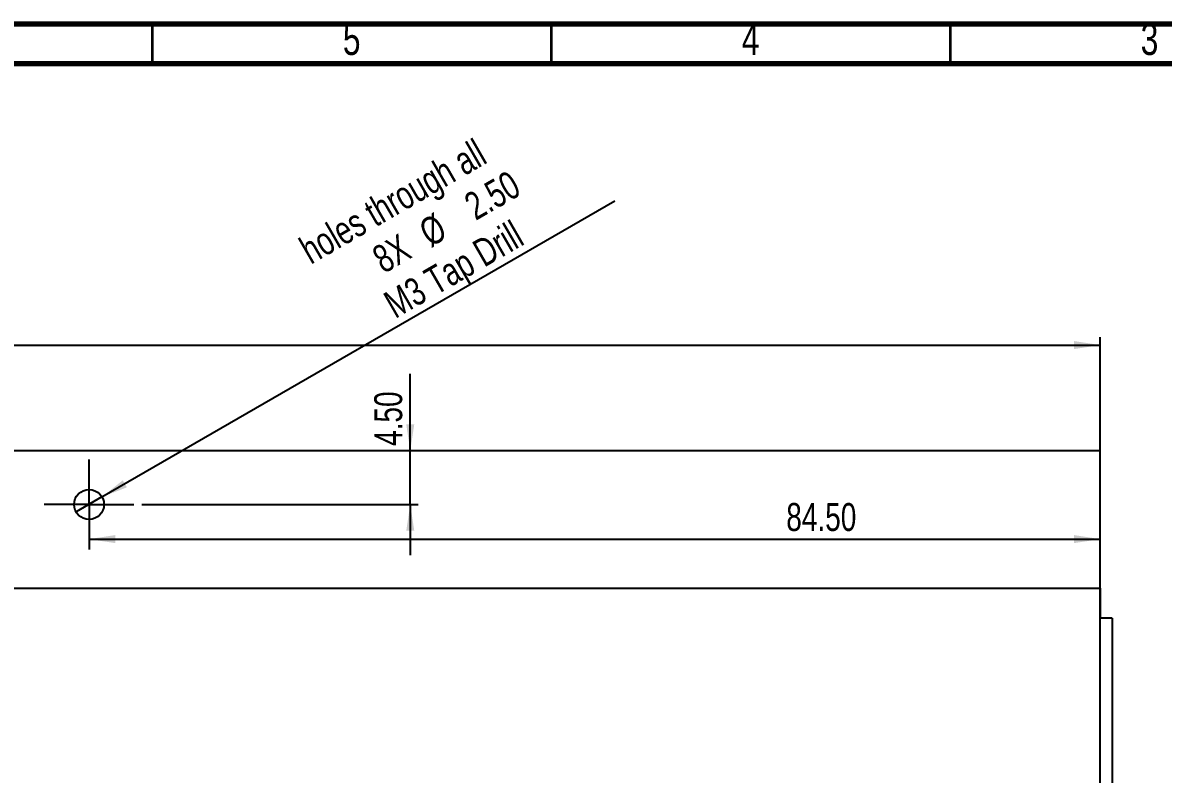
# Model space of a CAD drawing. Header units: millimetres. Extents: x 0 to 836, y 0 to 589.
# Drawn here: x 559.2 to 702.2, y 495 to 589.1 of the extents above; entities that cross this region are included whole.
import ezdxf

# ---------------------------------------------------------------- set-up
doc = ezdxf.new("R2010")
doc.units = ezdxf.units.MM
doc.layers.add('FORMAT', color=7, linetype='Continuous')
doc.styles.add('SLDTEXTSTYLE0', font='TXT', dxfattribs={"width": 0.75})
doc.dimstyles.new('SLDDIMSTYLE0', dxfattribs={"dimtxt": 3.5, "dimasz": 3.302, "dimexe": 0, "dimexo": 0.0625, "dimgap": 0.875, "dimtad": 1, "dimlfac": 0.666667, "dimrnd": 1e-09, "dimzin": 4, "dimdsep": 46, "dimtxsty": 'SLDTEXTSTYLE0', "dimsah": 1, "dimcen": 0.09, "dimadec": 0, "dimazin": 1, "dimtfac": 1, "dimtofl": 0, "dimtmove": 0, "dimatfit": 3, "dimfxl": 1, "dimfrac": 2, "dimtolj": 1, "dimtzin": 12, "dimarcsym": 0})
doc.dimstyles.new('SLDDIMSTYLE1', dxfattribs={"dimtxt": 3.5, "dimasz": 3.302, "dimexe": 0, "dimexo": 0.0625, "dimgap": 0.875, "dimtad": 1, "dimlfac": 0.666667, "dimrnd": 1e-09, "dimzin": 4, "dimdsep": 46, "dimtxsty": 'SLDTEXTSTYLE0', "dimsah": 1, "dimcen": 0.09, "dimadec": 0, "dimazin": 1, "dimtfac": 1, "dimtmove": 0, "dimatfit": 0, "dimfxl": 1, "dimfrac": 2, "dimtolj": 1, "dimtzin": 12, "dimarcsym": 0})
doc.dimstyles.new('SLDDIMSTYLE2', dxfattribs={"dimtxt": 3.5, "dimasz": 3.302, "dimexe": 0, "dimexo": 0.0625, "dimgap": 0.875, "dimtad": 1, "dimlfac": 0.666667, "dimrnd": 1e-09, "dimzin": 4, "dimdsep": 46, "dimtxsty": 'SLDTEXTSTYLE0', "dimblk1": 'NONE', "dimsah": 1, "dimcen": 0, "dimadec": 0, "dimazin": 1, "dimtfac": 1, "dimtmove": 0, "dimatfit": 3, "dimldrblk": 'NONE', "dimfxl": 1, "dimfrac": 2, "dimtolj": 1, "dimtzin": 12, "dimarcsym": 0})

# ---------------------------------------------------------------- blocks, each defined once
blk = doc.blocks.new('_D_1')
at = {"layer": 'FORMAT'}
for p, q in [((58.29, 421.36), (58.29, 549.74)), ((694.29, 421.36), (694.29, 549.74)), ((58.29, 548.74), (694.29, 548.74))]:
    blk.add_line(p, q, dxfattribs=at)
for points in [[(58.29, 548.74), (61.59, 548.23), (61.59, 549.24)], [(694.29, 548.74), (690.99, 549.24), (690.99, 548.23)]]:
    blk.add_solid(points, dxfattribs=at)
at = {"layer": 'FORMAT', "insert": (369.18, 553.25), "char_height": 3.5, "attachment_point": 1, "style": 'SLDTEXTSTYLE0'}
blk.add_mtext('424.00', dxfattribs=at)
blk = doc.blocks.new('_D_66')
at = {"layer": 'FORMAT'}
for p, q in [((408.26, 468.76), (408.26, 518.26)), ((453.29, 468.76), (407.26, 468.76))]:
    blk.add_line(p, q, dxfattribs=at)
for points in [[(408.26, 518.26), (407.75, 514.96), (408.77, 514.96)], [(408.26, 468.76), (408.77, 472.07), (407.75, 472.07)]]:
    blk.add_solid(points, dxfattribs=at)
at = {"layer": 'FORMAT', "insert": (403.75, 487.69), "char_height": 3.5, "attachment_point": 1, "rotation": 90, "style": 'SLDTEXTSTYLE0'}
blk.add_mtext('33.00', dxfattribs=at)
blk = doc.blocks.new('_D_67')
at = {"layer": 'FORMAT'}
for p, q in [((402.27, 420.76), (402.27, 518.26)), ((453.29, 420.76), (401.27, 420.76))]:
    blk.add_line(p, q, dxfattribs=at)
for points in [[(402.27, 518.26), (401.76, 514.96), (402.78, 514.96)], [(402.27, 420.76), (402.78, 424.07), (401.76, 424.07)]]:
    blk.add_solid(points, dxfattribs=at)
at = {"layer": 'FORMAT', "insert": (397.76, 463.69), "char_height": 3.5, "attachment_point": 1, "rotation": 90, "style": 'SLDTEXTSTYLE0'}
blk.add_mtext('65.00', dxfattribs=at)
blk = doc.blocks.new('_D_71')
at = {"layer": 'FORMAT'}
for p, q in [((418.45, 518.26), (418.45, 524.61)), ((418.45, 503.26), (418.45, 518.26)), ((453.29, 503.26), (417.45, 503.26)), ((418.45, 503.26), (418.45, 496.91))]:
    blk.add_line(p, q, dxfattribs=at)
for points in [[(418.45, 518.26), (418.96, 521.57), (417.95, 521.57)], [(418.45, 503.26), (417.95, 499.96), (418.96, 499.96)]]:
    blk.add_solid(points, dxfattribs=at)
at = {"layer": 'FORMAT', "insert": (413.94, 504.94), "char_height": 3.5, "attachment_point": 1, "rotation": 90, "style": 'SLDTEXTSTYLE0'}
blk.add_mtext('10.00', dxfattribs=at)
blk = doc.blocks.new('_D_86')
at = {"layer": 'FORMAT'}
for q in [(633.45, 566.82), (565.92, 527.83)]:
    blk.add_line((569.16, 529.7), q, dxfattribs=at)
blk.add_solid([(569.16, 529.7), (572.28, 530.91), (571.77, 531.79)], dxfattribs=at)
at = {"layer": 'FORMAT', "char_height": 3.5, "attachment_point": 1, "rotation": 30, "style": 'SLDTEXTSTYLE0'}
for s, insert in [('holes through all', (593.58, 561.81)), ('2.50', (614.25, 567.32)), ('%%c', (608.57, 563.98)), ('M3 Tap Drill', (604.16, 555.02)), ('8X', (602.72, 560.67))]:
    blk.add_mtext(s, dxfattribs=dict(at, insert=insert))
blk = doc.blocks.new('_None')
blk = doc.blocks.new('_D_91')
at = {"layer": 'FORMAT'}
blk.add_line((567.54, 524.42), (694.29, 524.42), dxfattribs=at)
for points in [[(567.54, 524.42), (570.84, 523.92), (570.84, 524.93)], [(694.29, 524.42), (690.99, 524.93), (690.99, 523.92)]]:
    blk.add_solid(points, dxfattribs=at)
at = {"layer": 'FORMAT', "insert": (654.93, 528.94), "char_height": 3.5, "attachment_point": 1, "style": 'SLDTEXTSTYLE0'}
blk.add_mtext('84.50', dxfattribs=at)
blk = doc.blocks.new('_D_92')
at = {"layer": 'FORMAT'}
for p, q in [((607.8, 535.51), (607.8, 545.15)), ((607.8, 528.76), (607.8, 535.51)), ((574.17, 528.76), (608.8, 528.76)), ((607.8, 528.76), (607.8, 522.41))]:
    blk.add_line(p, q, dxfattribs=at)
for points in [[(607.8, 535.51), (608.31, 538.82), (607.3, 538.82)], [(607.8, 528.76), (607.3, 525.46), (608.31, 525.46)]]:
    blk.add_solid(points, dxfattribs=at)
at = {"layer": 'FORMAT', "insert": (603.29, 536.1), "char_height": 3.5, "attachment_point": 1, "rotation": 90, "style": 'SLDTEXTSTYLE0'}
blk.add_mtext('4.50', dxfattribs=at)
blk = doc.blocks.new('SW_CENTERMARKSYMBOL_3')
at = {"layer": 'FORMAT', "color": 0}
for p, q in [((0, 3.75), (0, 5.625)), ((0, 0), (0, 3.75)), ((-3.75, 0), (-5.625, 0)), ((0, 0), (-3.75, 0)), ((0, 0), (0, -3.75)), ((0, 0), (3.75, 0)), ((3.75, 0), (5.625, 0)), ((0, -3.75), (0, -5.625))]:
    blk.add_line(p, q, dxfattribs=at)

msp = doc.modelspace()

# ---------------------------------------------------------------- linework, layer by layer
at = {"color": 7, "linetype": 'Continuous', "lineweight": 70}
for p, q in [((15, 589), (836, 589)), ((20, 584), (831, 584))]:
    msp.add_line(p, q, dxfattribs=at)
at = {"color": 7, "linetype": 'Continuous', "lineweight": 35}
for p, q in [((575.5, 584), (575.5, 589)), ((625.5, 584), (625.5, 589)), ((675.5, 584), (675.5, 589))]:
    msp.add_line(p, q, dxfattribs=at)
at = {"color": 7, "linetype": 'Continuous', "lineweight": 25}
for p, q in [((58.29008, 535.51361), (694.29008, 535.51361)), ((694.29008, 518.26361), (694.29008, 535.51361)), ((58.29008, 518.26361), (694.29008, 518.26361)), ((694.29008, 518.26361), (694.29008, 514.51361)), ((695.79008, 514.51361), (694.29008, 514.51361)), ((695.79008, 514.51361), (695.79008, 229.51361))]:
    msp.add_line(p, q, dxfattribs=at)
msp.add_circle((567.54008, 528.76361), 1.875, dxfattribs=at)

# ---------------------------------------------------------------- block references
at = {"layer": 'FORMAT'}
msp.add_blockref('SW_CENTERMARKSYMBOL_3', (567.54008, 528.76361), dxfattribs=at)

# ---------------------------------------------------------------- texts
at = {"color": 7, "linetype": 'Continuous', "lineweight": 0, "char_height": 3.96875, "attachment_point": 2, "style": 'SLDTEXTSTYLE0'}
for s, insert in [('5', (600.46004, 589.06015)), ('4', (650.46004, 589.06015)), ('3', (700.46004, 589.06015))]:
    msp.add_mtext(s, dxfattribs=dict(at, insert=insert))

# ---------------------------------------------------------------- dimensions: what is measured, and where the dimension line sits
at = {"layer": 'FORMAT'}
dim = msp.add_diameter_dim_2p(p1=(565.91629, 527.82611), p2=(569.16388, 529.70111), text='holes through all\\P8X %%c <>\\PM3 Tap Drill', dimstyle='SLDDIMSTYLE2', dxfattribs=at)
dim.commit()
dim.dimension.update_dxf_attribs({"geometry": '_D_86', "text_midpoint": (617.92864, 557.85546), "dimtype": 163})
for base, p1, p2, picture, middle in [((694.29008, 551.51361), (58.29008, 208.51361), (694.29008, 208.51361), '_D_1', (376.29008, 551.51361)), ((694.29008, 524.4238), (567.54008, 523.13861), (694.29008, 518.26361), '_D_91', (660.75354, 524.4238))]:
    dim = msp.add_linear_dim(base=base, p1=p1, p2=p2, dimstyle='SLDDIMSTYLE0', dxfattribs=at)
    dim.commit()
    dim.dimension.update_dxf_attribs({"geometry": picture, "text_midpoint": middle, "dimtype": 160})
for base, p1, p2, dimstyle, picture, middle in [((607.80466, 535.51361), (573.16508, 528.76361), (694.29008, 535.51361), 'SLDDIMSTYLE1', '_D_92', (607.80466, 540.62879)), ((415.67666, 518.26361), (454.29008, 503.26361), (694.29008, 518.26361), 'SLDDIMSTYLE1', '_D_71', (415.67666, 510.76361)), ((399.49013, 518.26361), (454.29008, 420.76361), (694.29008, 518.26361), 'SLDDIMSTYLE0', '_D_67', (399.49013, 469.51361)), ((405.47917, 518.26361), (454.29008, 468.76361), (694.29008, 518.26361), 'SLDDIMSTYLE0', '_D_66', (405.47917, 493.51361))]:
    dim = msp.add_linear_dim(base=base, p1=p1, p2=p2, angle=90, dimstyle=dimstyle, dxfattribs=at)
    dim.commit()
    dim.dimension.update_dxf_attribs({"geometry": picture, "text_midpoint": middle, "dimtype": 160})

doc.saveas('drawing.dxf')
